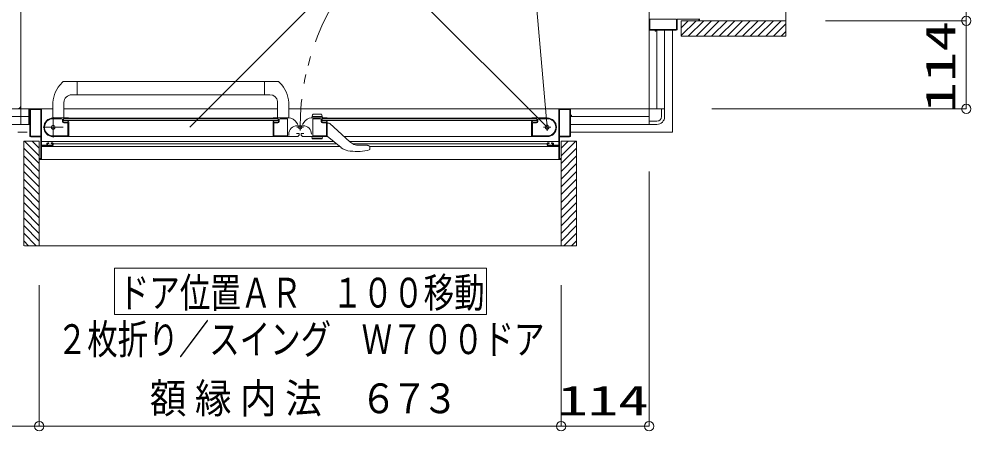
# Model space of a CAD drawing. Units: millimetres on the paper. Extents: x -305 to 305, y -152 to 152.
# Drawn here: x -204.1 to -142.7, y 6.8 to 33.4 of the extents above; entities that cross this region are included whole.
import ezdxf
from ezdxf.enums import TextEntityAlignment as Align

# ---------------------------------------------------------------- set-up
doc = ezdxf.new("R2010")
doc.units = ezdxf.units.MM
doc.linetypes.add('LONG_CHAIN', pattern=[21, 18, -1, 1, -1])
doc.linetypes.add('LONG_DOUBLE_CHAIN', pattern=[21.8, 18, -1, 0.6, -0.6, 0.6, -1])
doc.layers.add('0-0_0', color=7, linetype='Continuous', lineweight=9)
doc.layers.add('0-1_VIEW0001', color=7, linetype='Continuous', lineweight=9)
doc.styles.add('ＭＳ ゴシック', font='')
doc.styles.get('ＭＳ ゴシック').set_extended_font_data('MS Gothic')

# ---------------------------------------------------------------- blocks, each defined once
blk = doc.blocks.new('_ORIGIN')
at = {"layer": '0-0_0'}
blk.add_line((0, 0), (-1, 0), dxfattribs=at)
blk.add_circle((0, 0), 0.5, dxfattribs=at)

msp = doc.modelspace()

# ---------------------------------------------------------------- linework, layer by layer
at = {"layer": '0-1_VIEW0001'}
for p, q in [((-203.934, 83.573), (-203.934, 26.573)), ((-203.934, 82.323), (-203.934, 27.822)), ((-154.609, 72.847), (-154.609, 32.248)), ((-163.434, 53.298), (-163.434, 32.698)), ((-163.434, 26.573), (-163.434, 53.298)), ((-163.389, 33.333), (-163.389, 32.708)), ((-161.694, 33.348), (-163.374, 33.348)), ((-161.679, 32.708), (-161.679, 33.333)), ((-161.634, 32.698), (-161.634, 33.333)), ((-161.619, 33.348), (-160.249, 33.348)), ((-154.609, 33.248), (-161.359, 33.248)), ((-160.41, 33.248), (-161.359, 32.298)), ((-160.91, 33.248), (-161.359, 32.798)), ((-159.91, 33.248), (-160.909, 32.248)), ((-159.41, 33.248), (-160.409, 32.248)), ((-160.234, 33.333), (-160.234, 33.263)), ((-160.184, 33.263), (-160.184, 33.383)), ((-158.91, 33.248), (-159.909, 32.248)), ((-158.409, 33.248), (-159.409, 32.248)), ((-157.91, 33.248), (-158.909, 32.248)), ((-157.409, 33.248), (-158.409, 32.248)), ((-156.909, 33.248), (-157.909, 32.248)), ((-156.409, 33.248), (-157.409, 32.248)), ((-155.909, 33.248), (-156.909, 32.248)), ((-155.414, 33.248), (-156.414, 32.248)), ((-154.92, 33.248), (-155.919, 32.248)), ((-152.069, 33.248), (-142.983, 33.248)), ((-163.384, 32.648), (-163.049, 32.648)), ((-163.374, 32.693), (-161.694, 32.693)), ((-163.034, 32.633), (-163.034, 32.583)), ((-163.024, 32.573), (-163.004, 32.573)), ((-162.994, 32.583), (-162.994, 32.633)), ((-162.979, 32.648), (-161.684, 32.648)), ((-162.934, 27.573), (-162.934, 32.648)), ((-162.434, 32.648), (-162.434, 27.573)), ((-162.434, 27.573), (-162.434, 32.648)), ((-154.609, 33.063), (-155.425, 32.248)), ((-154.609, 32.568), (-154.93, 32.248)), ((-142.984, 28.173), (-142.984, 32.648)), ((-201.423, 29.112), (-201.238, 29.311)), ((-200.309, 29.338), (-201.169, 29.338)), ((-200.309, 29.338), (-187.374, 29.338)), ((-200.309, 28.483), (-200.309, 29.338)), ((-188.235, 28.483), (-188.235, 29.338)), ((-187.122, 29.113), (-187.305, 29.311)), ((-200.309, 28.483), (-200.664, 28.483)), ((-200.309, 28.488), (-188.235, 28.488)), ((-188.235, 28.483), (-187.88, 28.483)), ((-201.884, 27.816), (-201.887, 26.998)), ((-201.164, 27.983), (-201.164, 26.988)), ((-187.385, 28.052), (-187.385, 26.998)), ((-186.66, 27.816), (-186.657, 26.998)), ((-203.359, 27.073), (-243.434, 27.073)), ((-242.884, 27.573), (-203.309, 27.573)), ((-203.434, 26.573), (-203.434, 27.573)), ((-203.434, 27.163), (-203.434, 27.143)), ((-203.374, 27.173), (-203.424, 27.173)), ((-203.424, 27.133), (-203.374, 27.133)), ((-203.359, 27.523), (-203.359, 27.188)), ((-203.359, 27.118), (-203.359, 25.823)), ((-203.314, 27.513), (-203.314, 25.833)), ((-203.311, 27.573), (-201.885, 27.573)), ((-202.674, 27.528), (-203.299, 27.528)), ((-202.659, 25.833), (-202.659, 27.513)), ((-202.609, 25.253), (-202.609, 27.548)), ((-201.159, 27.573), (-187.385, 27.573)), ((-186.659, 27.573), (-168.559, 27.573)), ((-186.659, 27.573), (-162.434, 27.573)), ((-185.184, 26.988), (-185.132, 27.183)), ((-184.51, 27.088), (-185.157, 27.088)), ((-185.059, 27.238), (-184.608, 27.238)), ((-184.484, 26.988), (-184.536, 27.183)), ((-169.259, 25.253), (-169.259, 27.548)), ((-169.209, 25.833), (-169.209, 27.513)), ((-169.194, 27.528), (-168.569, 27.528)), ((-168.554, 27.513), (-168.554, 25.833)), ((-168.509, 27.523), (-168.509, 27.188)), ((-168.509, 27.118), (-168.509, 25.823)), ((-163.434, 27.073), (-168.509, 27.073)), ((-168.494, 27.173), (-168.444, 27.173)), ((-168.444, 27.133), (-168.494, 27.133)), ((-168.434, 27.163), (-168.434, 27.143)), ((-162.834, 27.573), (-162.434, 27.573)), ((-162.634, 27.573), (-162.634, 27.073)), ((-162.434, 27.573), (-162.434, 27.073)), ((-159.394, 27.573), (-142.984, 27.573)), ((-243.434, 26.573), (-203.359, 26.573)), ((-203.359, 26.573), (-243.434, 26.573)), ((-200.874, 26.988), (-201.859, 26.988)), ((-201.329, 26.943), (-201.859, 26.943)), ((-201.254, 26.753), (-201.254, 26.868)), ((-201.209, 26.773), (-201.209, 26.898)), ((-201.184, 26.823), (-201.184, 26.923)), ((-187.359, 26.923), (-201.184, 26.923)), ((-187.359, 26.823), (-201.184, 26.823)), ((-200.919, 26.678), (-201.179, 26.678)), ((-200.934, 26.723), (-201.159, 26.723)), ((-200.909, 25.848), (-200.909, 26.668)), ((-200.888, 26.763), (-200.894, 26.763)), ((-200.881, 26.925), (-200.867, 26.934)), ((-200.867, 26.752), (-200.881, 26.761)), ((-187.684, 26.973), (-200.859, 26.973)), ((-200.859, 26.947), (-200.859, 26.973)), ((-200.859, 25.798), (-200.859, 26.74)), ((-187.684, 26.973), (-187.684, 26.947)), ((-187.684, 25.788), (-187.684, 26.74)), ((-187.677, 26.934), (-187.663, 26.925)), ((-187.663, 26.761), (-187.677, 26.752)), ((-187.669, 26.988), (-186.683, 26.988)), ((-187.649, 26.763), (-187.655, 26.763)), ((-187.634, 26.663), (-187.634, 25.848)), ((-187.369, 26.678), (-187.619, 26.678)), ((-187.384, 26.723), (-187.609, 26.723)), ((-187.359, 26.923), (-187.359, 26.823)), ((-187.334, 26.898), (-187.334, 26.773)), ((-187.294, 26.868), (-187.294, 26.753)), ((-186.769, 26.943), (-187.219, 26.943)), ((-186.754, 25.848), (-186.754, 26.928)), ((-186.088, 26.558), (-186.163, 26.688)), ((-186.124, 26.482), (-185.744, 26.482)), ((-185.78, 26.558), (-185.705, 26.688)), ((-184.199, 26.988), (-185.186, 26.988)), ((-185.114, 25.848), (-185.114, 26.928)), ((-185.099, 26.943), (-184.649, 26.943)), ((-184.574, 26.868), (-184.574, 26.753)), ((-184.534, 26.898), (-184.534, 26.773)), ((-184.509, 26.923), (-170.684, 26.923)), ((-184.509, 26.923), (-184.509, 26.823)), ((-184.509, 26.823), (-170.684, 26.823)), ((-184.499, 26.678), (-184.249, 26.678)), ((-184.484, 26.723), (-184.259, 26.723)), ((-184.234, 26.663), (-184.234, 25.848)), ((-184.219, 26.763), (-184.213, 26.763)), ((-184.192, 26.934), (-184.206, 26.925)), ((-184.206, 26.761), (-184.192, 26.752)), ((-184.184, 26.973), (-171.009, 26.973)), ((-184.184, 26.973), (-184.184, 26.947)), ((-184.184, 26.74), (-184.184, 25.798)), ((-184.184, 26.663), (-184.093, 26.663)), ((-184.022, 26.634), (-182.734, 25.456)), ((-171.009, 26.947), (-171.009, 26.973)), ((-171.009, 25.798), (-171.009, 26.74)), ((-170.988, 26.925), (-171.002, 26.934)), ((-171.002, 26.752), (-170.988, 26.761)), ((-170.994, 26.988), (-170.009, 26.988)), ((-170.98, 26.763), (-170.974, 26.763)), ((-170.959, 25.848), (-170.959, 26.668)), ((-170.949, 26.678), (-170.689, 26.678)), ((-170.934, 26.723), (-170.709, 26.723)), ((-170.684, 26.823), (-170.684, 26.923)), ((-170.659, 26.773), (-170.659, 26.898)), ((-170.614, 26.753), (-170.614, 26.868)), ((-170.539, 26.943), (-170.009, 26.943)), ((-168.509, 26.573), (-163.434, 26.573)), ((-163.434, 26.573), (-168.509, 26.573)), ((-163.434, 26.573), (-163.434, 26.973)), ((-162.934, 26.773), (-163.434, 26.773)), ((-163.434, 26.573), (-162.934, 26.573)), ((-203.299, 25.818), (-202.674, 25.818)), ((-201.933, 25.838), (-200.919, 25.838)), ((-201.86, 25.788), (-187.684, 25.788)), ((-187.715, 25.788), (-186.145, 25.788)), ((-187.624, 25.838), (-186.764, 25.838)), ((-186.664, 25.862), (-186.664, 25.942)), ((-186.019, 25.993), (-186.169, 25.993)), ((-185.994, 25.938), (-185.994, 25.968)), ((-185.874, 25.938), (-185.874, 25.968)), ((-185.849, 25.993), (-185.699, 25.993)), ((-184.154, 25.788), (-185.724, 25.788)), ((-184.244, 25.838), (-185.104, 25.838)), ((-184.484, 25.788), (-184.517, 25.664)), ((-183.289, 25.075), (-184.184, 25.813)), ((-170.009, 25.788), (-183.098, 25.788)), ((-169.936, 25.838), (-170.949, 25.838)), ((-168.569, 25.818), (-169.194, 25.818)), ((-203.759, 18.748), (-203.759, 25.498)), ((-202.76, 25.498), (-203.759, 25.498)), ((-202.759, 24.548), (-203.709, 25.498)), ((-203.309, 25.773), (-202.674, 25.773)), ((-202.759, 25.048), (-203.209, 25.498)), ((-202.759, 18.748), (-202.759, 25.498)), ((-202.659, 25.758), (-202.659, 24.388)), ((-183.764, 25.467), (-202.609, 25.467)), ((-202.609, 24.338), (-202.609, 25.173)), ((-202.274, 25.238), (-202.594, 25.238)), ((-202.594, 25.188), (-201.909, 25.188)), ((-202.259, 25.338), (-202.259, 25.253)), ((-202.214, 25.253), (-202.214, 25.323)), ((-202.154, 25.388), (-202.209, 25.388)), ((-202.199, 25.338), (-202.154, 25.338)), ((-201.929, 25.238), (-202.199, 25.238)), ((-202.139, 25.353), (-202.139, 25.373)), ((-201.989, 25.373), (-201.989, 25.353)), ((-201.909, 25.388), (-201.974, 25.388)), ((-201.974, 25.338), (-201.929, 25.338)), ((-201.914, 25.323), (-201.914, 25.253)), ((-201.859, 25.238), (-201.859, 25.338)), ((-183.594, 25.327), (-201.859, 25.327)), ((-184.51, 25.688), (-185.157, 25.688)), ((-185.117, 25.638), (-184.551, 25.638)), ((-169.259, 25.467), (-182.746, 25.467)), ((-170.009, 25.327), (-182.549, 25.327)), ((-182.151, 25.229), (-181.631, 25.229)), ((-181.47, 25.168), (-181.468, 25.166)), ((-170.009, 25.238), (-170.009, 25.338)), ((-169.959, 25.388), (-169.894, 25.388)), ((-169.274, 25.188), (-169.959, 25.188)), ((-169.954, 25.323), (-169.954, 25.253)), ((-169.894, 25.338), (-169.939, 25.338)), ((-169.939, 25.238), (-169.669, 25.238)), ((-169.879, 25.373), (-169.879, 25.353)), ((-169.729, 25.353), (-169.729, 25.373)), ((-169.714, 25.388), (-169.659, 25.388)), ((-169.669, 25.338), (-169.714, 25.338)), ((-169.654, 25.253), (-169.654, 25.323)), ((-169.609, 25.338), (-169.609, 25.253)), ((-169.594, 25.238), (-169.274, 25.238)), ((-169.259, 24.338), (-169.259, 25.173)), ((-169.209, 25.758), (-169.209, 24.388)), ((-168.559, 25.773), (-169.194, 25.773)), ((-169.109, 18.748), (-169.109, 25.498)), ((-169.109, 24.548), (-168.159, 25.498)), ((-169.109, 25.048), (-168.659, 25.498)), ((-202.759, 24.048), (-203.759, 25.048)), ((-183.38, 25.15), (-202.609, 25.15)), ((-181.598, 24.895), (-181.482, 24.939)), ((-181.448, 24.967), (-181.482, 24.939)), ((-181.448, 24.967), (-181.447, 24.967)), ((-169.259, 25.15), (-181.434, 25.15)), ((-181.434, 25.091), (-181.434, 25.009)), ((-169.109, 24.048), (-168.109, 25.048)), ((-202.759, 23.548), (-203.759, 24.548)), ((-202.759, 23.048), (-203.759, 24.048)), ((-202.674, 24.373), (-202.744, 24.373)), ((-202.744, 24.323), (-202.624, 24.323)), ((-169.259, 24.323), (-202.609, 24.323)), ((-169.124, 24.323), (-169.244, 24.323)), ((-169.194, 24.373), (-169.124, 24.373)), ((-169.109, 23.548), (-168.109, 24.548)), ((-169.109, 23.048), (-168.109, 24.048)), ((-202.759, 22.548), (-203.759, 23.548)), ((-169.109, 22.548), (-168.109, 23.548)), ((-163.434, 23.533), (-163.434, 7.125)), ((-202.759, 22.048), (-203.759, 23.048)), ((-169.109, 22.048), (-168.109, 23.048)), ((-202.759, 21.548), (-203.759, 22.548)), ((-169.109, 21.548), (-168.109, 22.548)), ((-202.759, 21.048), (-203.759, 22.048)), ((-202.759, 20.548), (-203.759, 21.548)), ((-169.109, 21.048), (-168.109, 22.048)), ((-169.109, 20.548), (-168.109, 21.548)), ((-202.759, 20.048), (-203.759, 21.048)), ((-169.109, 20.048), (-168.109, 21.048)), ((-202.759, 19.553), (-203.759, 20.553)), ((-169.109, 19.553), (-168.109, 20.553)), ((-202.759, 19.058), (-203.759, 20.058)), ((-169.109, 19.058), (-168.109, 20.058)), ((-202.944, 18.748), (-203.759, 19.563)), ((-203.439, 18.748), (-203.759, 19.068)), ((-168.925, 18.748), (-168.109, 19.563)), ((-168.43, 18.748), (-168.109, 19.068)), ((-203.708, 18.748), (-168.109, 18.748)), ((-197.909, 14.317), (-197.909, 17.317)), ((-197.909, 17.317), (-173.909, 17.317)), ((-173.909, 14.317), (-173.909, 17.317)), ((-202.759, 16.208), (-202.759, 7.125)), ((-202.759, 16.208), (-202.759, 7.125)), ((-169.109, 16.208), (-169.109, 7.125)), ((-169.109, 16.208), (-169.109, 7.125)), ((-197.909, 14.317), (-173.909, 14.317)), ((-242.834, 7.125), (-203.359, 7.125)), ((-202.159, 7.125), (-169.709, 7.125)), ((-168.509, 7.125), (-164.034, 7.125))]:
    msp.add_line(p, q, dxfattribs=at)
at = {"layer": '0-1_VIEW0001', "linetype": 'LONG_DOUBLE_CHAIN'}
for p, q in [((-171.397, 42.252), (-170.009, 26.388)), ((-193.056, 26.388), (-182.296, 37.148)), ((-170.009, 26.388), (-180.77, 37.148)), ((-161.934, 32.648), (-161.934, 26.073)), ((-244.934, 26.073), (-203.359, 26.073)), ((-168.509, 26.073), (-161.934, 26.073))]:
    msp.add_line(p, q, dxfattribs=at)
at = {"layer": '0-1_VIEW0001', "color": 5}
for p, q in [((-161.359, 33.248), (-154.609, 33.248)), ((-169.109, 25.498), (-169.109, 18.748))]:
    msp.add_line(p, q, dxfattribs=at)
at = {"layer": '0-1_VIEW0001', "linetype": 'LONG_CHAIN'}
for p, q in [((-201.859, 27.038), (-201.859, 25.738)), ((-185.934, 26.176), (-185.934, 26.567)), ((-170.009, 26.158), (-170.009, 26.618)), ((-201.209, 26.388), (-202.509, 26.388)), ((-186.147, 26.388), (-185.722, 26.388)), ((-169.779, 26.388), (-170.239, 26.388))]:
    msp.add_line(p, q, dxfattribs=at)
at = {"layer": '0-1_VIEW0001'}
for points in [[(-154.609, 32.248), (-161.359, 32.248), (-161.359, 33.249)], [(-184.484, 25.788), (-185.184, 25.788), (-185.15, 25.664)], [(-181.57, 25.221), (-181.574, 25.222), (-181.578, 25.223), (-181.582, 25.224), (-181.587, 25.225), (-181.591, 25.226), (-181.595, 25.226), (-181.6, 25.227), (-181.604, 25.227), (-181.608, 25.228), (-181.613, 25.228), (-181.615, 25.229), (-181.617, 25.229), (-181.619, 25.229), (-181.621, 25.229), (-181.623, 25.229), (-181.626, 25.229), (-181.628, 25.229), (-181.63, 25.229), (-181.632, 25.229), (-181.634, 25.229)], [(-181.47, 25.168), (-181.471, 25.169), (-181.472, 25.17), (-181.473, 25.17), (-181.474, 25.171), (-181.475, 25.172), (-181.477, 25.173), (-181.478, 25.175), (-181.479, 25.176), (-181.481, 25.177), (-181.482, 25.178), (-181.484, 25.179), (-181.485, 25.18), (-181.486, 25.181), (-181.488, 25.182), (-181.489, 25.183), (-181.491, 25.184), (-181.492, 25.185), (-181.494, 25.186), (-181.496, 25.187), (-181.499, 25.189), (-181.502, 25.191), (-181.505, 25.193), (-181.508, 25.195), (-181.512, 25.197), (-181.515, 25.199), (-181.519, 25.201), (-181.523, 25.203), (-181.526, 25.205), (-181.53, 25.207), (-181.534, 25.208), (-181.538, 25.21), (-181.541, 25.212), (-181.545, 25.213), (-181.549, 25.214), (-181.553, 25.216), (-181.557, 25.217), (-181.562, 25.219), (-181.566, 25.22), (-181.57, 25.221)], [(-168.109, 18.748), (-168.109, 25.498), (-169.11, 25.498)], [(-181.434, 25.009), (-181.434, 25.007), (-181.435, 25.005), (-181.435, 25.003), (-181.435, 25), (-181.436, 24.998), (-181.436, 24.996), (-181.436, 24.994), (-181.437, 24.991), (-181.437, 24.989), (-181.438, 24.987), (-181.438, 24.985), (-181.439, 24.983), (-181.44, 24.98), (-181.44, 24.978), (-181.441, 24.976), (-181.442, 24.974), (-181.443, 24.972), (-181.445, 24.97), (-181.446, 24.968), (-181.447, 24.967)]]:
    msp.add_lwpolyline(points, dxfattribs=at)
for centre, radius in [((-201.859, 26.388), 0.125), ((-185.934, 26.388), 0.113), ((-170.009, 26.388), 0.125)]:
    msp.add_circle(centre, radius, dxfattribs=at)
at = {"layer": '0-1_VIEW0001', "linetype": 'LONG_DOUBLE_CHAIN'}
msp.add_arc((-170.009, 26.388), 15.925, 95, 180, dxfattribs=at)
at = {"layer": '0-1_VIEW0001'}
for centre, radius, start, end in [((-163.374, 33.333), 0.015, 90, 180), ((-161.694, 33.333), 0.015, 0, 90), ((-161.619, 33.333), 0.015, 90, 180), ((-160.249, 33.333), 0.015, 0, 90), ((-160.219, 33.263), 0.015, 180, 270), ((-160.199, 33.263), 0.015, 270, 0), ((-163.384, 32.698), 0.05, 180, 270), ((-163.374, 32.708), 0.015, 180, 270), ((-163.049, 32.633), 0.015, 0, 90), ((-163.024, 32.583), 0.01, 180, 270), ((-163.004, 32.583), 0.01, 270, 0), ((-162.979, 32.633), 0.015, 90, 180), ((-161.694, 32.708), 0.015, 270, 0), ((-161.684, 32.698), 0.05, 270, 0), ((-199.814, 27.808), 2.07, 140.97582, 179.8), ((-201.169, 29.238), 0.1, 90, 133.47243), ((-187.374, 29.238), 0.1, 46.52757, 90), ((-188.729, 27.808), 2.07, 0.2, 39.05814), ((-200.664, 27.983), 0.5, 90, 180), ((-187.88, 27.983), 0.5, 7.95562, 90), ((-204.184, 27.822), 0.25, 270, 0), ((-203.424, 27.163), 0.01, 90, 180), ((-203.424, 27.143), 0.01, 180, 270), ((-203.374, 27.188), 0.015, 270, 0), ((-203.374, 27.118), 0.015, 0, 90), ((-203.309, 27.523), 0.05, 90, 180), ((-203.299, 27.513), 0.015, 90, 180), ((-202.674, 27.513), 0.015, 0, 90), ((-202.634, 27.548), 0.025, 0, 90), ((-185.059, 27.163), 0.075, 90, 165), ((-184.608, 27.163), 0.075, 15, 90), ((-169.234, 27.548), 0.025, 90, 180), ((-169.194, 27.513), 0.015, 90, 180), ((-168.569, 27.513), 0.015, 0, 90), ((-168.559, 27.523), 0.05, 0, 90), ((-168.494, 27.188), 0.015, 180, 270), ((-168.494, 27.118), 0.015, 90, 180), ((-168.444, 27.163), 0.01, 0, 90), ((-168.444, 27.143), 0.01, 270, 0), ((-162.934, 27.073), 0.5, 270, 0), ((-162.934, 27.073), 0.3, 270, 0), ((-201.859, 26.388), 0.6, 90, 270), ((-201.859, 26.388), 0.555, 90, 262.23293), ((-201.329, 26.868), 0.075, 0, 90), ((-201.179, 26.753), 0.075, 180, 270), ((-201.184, 26.898), 0.025, 90, 180), ((-201.159, 26.773), 0.05, 180, 270), ((-200.934, 26.748), 0.025, 270, 0), ((-200.919, 26.668), 0.01, 0, 90), ((-200.894, 26.748), 0.015, 90, 180), ((-200.888, 26.938), 0.015, 270, 300.96376), ((-200.888, 26.748), 0.015, 59.03624, 90), ((-200.874, 26.973), 0.015, 0, 90), ((-200.874, 26.947), 0.015, 300.96376, 0), ((-200.874, 26.74), 0.015, 0, 59.03624), ((-187.669, 26.973), 0.015, 90, 180), ((-187.669, 26.947), 0.015, 180, 239.03624), ((-187.669, 26.74), 0.015, 120.96376, 180), ((-187.655, 26.938), 0.015, 239.03624, 270), ((-187.655, 26.748), 0.015, 90, 120.96376), ((-187.649, 26.748), 0.015, 0, 90), ((-187.609, 26.748), 0.025, 180, 270), ((-187.619, 26.663), 0.015, 90, 180), ((-187.384, 26.773), 0.05, 270, 0), ((-187.369, 26.753), 0.075, 270, 0), ((-187.359, 26.898), 0.025, 0, 90), ((-187.219, 26.868), 0.075, 90, 180), ((-186.769, 26.928), 0.015, 0, 90), ((-186.683, 26.388), 0.6, 30, 90), ((-186.124, 25.942), 0.54, 90, 180), ((-185.744, 25.942), 0.54, 0, 90), ((-185.186, 26.388), 0.6, 90, 150), ((-185.099, 26.928), 0.015, 90, 180), ((-184.649, 26.868), 0.075, 0, 90), ((-184.499, 26.753), 0.075, 180, 270), ((-184.509, 26.898), 0.025, 90, 180), ((-184.484, 26.773), 0.05, 180, 270), ((-184.259, 26.748), 0.025, 270, 0), ((-184.249, 26.663), 0.015, 0, 90), ((-184.219, 26.748), 0.015, 90, 180), ((-184.213, 26.938), 0.015, 270, 300.96376), ((-184.213, 26.748), 0.015, 59.03624, 90), ((-184.199, 26.973), 0.015, 0, 90), ((-184.199, 26.947), 0.015, 300.96376, 0), ((-184.199, 26.74), 0.015, 0, 59.03624), ((-184.093, 26.563), 0.1, 47.56377, 90), ((-170.994, 26.973), 0.015, 90, 180), ((-170.994, 26.947), 0.015, 180, 239.03624), ((-170.994, 26.74), 0.015, 120.96376, 180), ((-170.98, 26.938), 0.015, 239.03624, 270), ((-170.98, 26.748), 0.015, 90, 120.96376), ((-170.974, 26.748), 0.015, 0, 90), ((-170.934, 26.748), 0.025, 180, 270), ((-170.949, 26.668), 0.01, 90, 180), ((-170.709, 26.773), 0.05, 270, 0), ((-170.689, 26.753), 0.075, 270, 0), ((-170.684, 26.898), 0.025, 0, 90), ((-170.539, 26.868), 0.075, 90, 180), ((-170.009, 26.388), 0.6, 270, 90), ((-170.009, 26.388), 0.555, 277.76707, 90), ((-203.309, 25.823), 0.05, 180, 270), ((-203.299, 25.833), 0.015, 180, 270), ((-202.674, 25.833), 0.015, 270, 0), ((-201.933, 25.848), 0.01, 262.23293, 270), ((-200.919, 25.848), 0.01, 270, 0), ((-200.869, 25.798), 0.01, 270, 0), ((-187.674, 25.798), 0.01, 180, 270), ((-187.624, 25.848), 0.01, 180, 270), ((-186.764, 25.848), 0.01, 270, 0), ((-186.144, 25.938), 0.15, 270, 0), ((-186.019, 25.968), 0.025, 0, 90), ((-185.849, 25.968), 0.025, 90, 180), ((-185.724, 25.938), 0.15, 180, 270), ((-185.104, 25.848), 0.01, 180, 270), ((-184.244, 25.848), 0.01, 270, 0), ((-184.194, 25.798), 0.01, 270, 0), ((-170.999, 25.798), 0.01, 180, 270), ((-170.949, 25.848), 0.01, 180, 270), ((-170.109, 25.803), 0.015, 267.30646, 270), ((-169.936, 25.848), 0.01, 270, 277.76707), ((-169.194, 25.833), 0.015, 180, 270), ((-168.569, 25.833), 0.015, 270, 0), ((-168.559, 25.823), 0.05, 270, 0), ((-202.674, 25.758), 0.015, 0, 90), ((-202.594, 25.253), 0.015, 180, 270), ((-202.594, 25.173), 0.015, 90, 180), ((-202.274, 25.253), 0.015, 270, 0), ((-202.209, 25.338), 0.05, 90, 180), ((-202.199, 25.323), 0.015, 90, 180), ((-202.199, 25.253), 0.015, 180, 270), ((-202.154, 25.373), 0.015, 0, 90), ((-202.154, 25.353), 0.015, 270, 0), ((-201.974, 25.373), 0.015, 90, 180), ((-201.974, 25.353), 0.015, 180, 270), ((-201.929, 25.323), 0.015, 0, 90), ((-201.929, 25.253), 0.015, 270, 0), ((-201.909, 25.338), 0.05, 0, 90), ((-201.909, 25.238), 0.05, 270, 0), ((-185.117, 25.673), 0.035, 195, 270), ((-184.551, 25.673), 0.035, 270, 345), ((-182.151, 26.094), 0.865, 227.56377, 270), ((-181.534, 25.091), 0.1, 0, 48.18969), ((-169.959, 25.338), 0.05, 90, 180), ((-169.959, 25.238), 0.05, 180, 270), ((-169.939, 25.323), 0.015, 90, 180), ((-169.939, 25.253), 0.015, 180, 270), ((-169.894, 25.373), 0.015, 0, 90), ((-169.894, 25.353), 0.015, 270, 0), ((-169.714, 25.373), 0.015, 90, 180), ((-169.714, 25.353), 0.015, 180, 270), ((-169.669, 25.323), 0.015, 0, 90), ((-169.669, 25.253), 0.015, 270, 0), ((-169.659, 25.338), 0.05, 0, 90), ((-169.594, 25.253), 0.015, 180, 270), ((-169.274, 25.253), 0.015, 270, 0), ((-169.274, 25.173), 0.015, 0, 90), ((-169.194, 25.758), 0.015, 90, 180), ((-182.716, 25.769), 0.9, 230.5, 260.71156), ((-182.269, 28.503), 3.67, 260.71156, 280.5453), ((-202.744, 24.358), 0.015, 90, 180), ((-202.744, 24.338), 0.015, 180, 270), ((-202.674, 24.388), 0.015, 270, 0), ((-202.624, 24.338), 0.015, 270, 0), ((-169.244, 24.338), 0.015, 180, 270), ((-169.194, 24.388), 0.015, 180, 270), ((-169.124, 24.358), 0.015, 0, 90), ((-169.124, 24.338), 0.015, 270, 0)]:
    msp.add_arc(centre, radius, start, end, dxfattribs=at)

# ---------------------------------------------------------------- block references
at = {"layer": '0-1_VIEW0001', "xscale": 0.6, "yscale": 0.6}
for p, rotation in [((-142.983, 33.248), 270), ((-142.984, 33.248), 90), ((-142.984, 27.573), 270), ((-202.759, 7.125), 180), ((-169.109, 7.125), 180)]:
    msp.add_blockref('_ORIGIN', p, dxfattribs=dict(at, rotation=rotation))
for p in [(-202.759, 7.125), (-169.109, 7.125), (-163.434, 7.125)]:
    msp.add_blockref('_ORIGIN', p, dxfattribs=at)

# ---------------------------------------------------------------- texts
at = {"layer": '0-1_VIEW0001', "style": 'ＭＳ ゴシック', "width": 1.5}
msp.add_text('114', height=1.921, rotation=90, dxfattribs=at).set_placement((-143.114, 27.34), align=Align.BOTTOM_LEFT)
at = {"layer": '0-1_VIEW0001', "style": 'ＭＳ ゴシック'}
for s, width, p in [('ドア位置ＡＲ\u3000１００移動', 0.75, (-197.623, 14.198)), ('２枚折り／スイング\u3000Ｗ７００ドア', 0.75, (-201.623, 11.2)), ('額', 0.9, (-195.623, 7.391)), ('縁', 0.9, (-192.715, 7.391)), ('内', 0.9, (-189.807, 7.391)), ('法', 0.9, (-186.899, 7.391)), ('６', 0.9, (-182.059, 7.391)), ('７', 0.9, (-180.071, 7.391)), ('３', 0.9, (-178.083, 7.391)), ('114', 1.5, (-169.343, 7.255))]:
    msp.add_text(s, height=1.921, dxfattribs=dict(at, width=width)).set_placement(p, align=Align.BOTTOM_LEFT)

doc.saveas('drawing.dxf')
